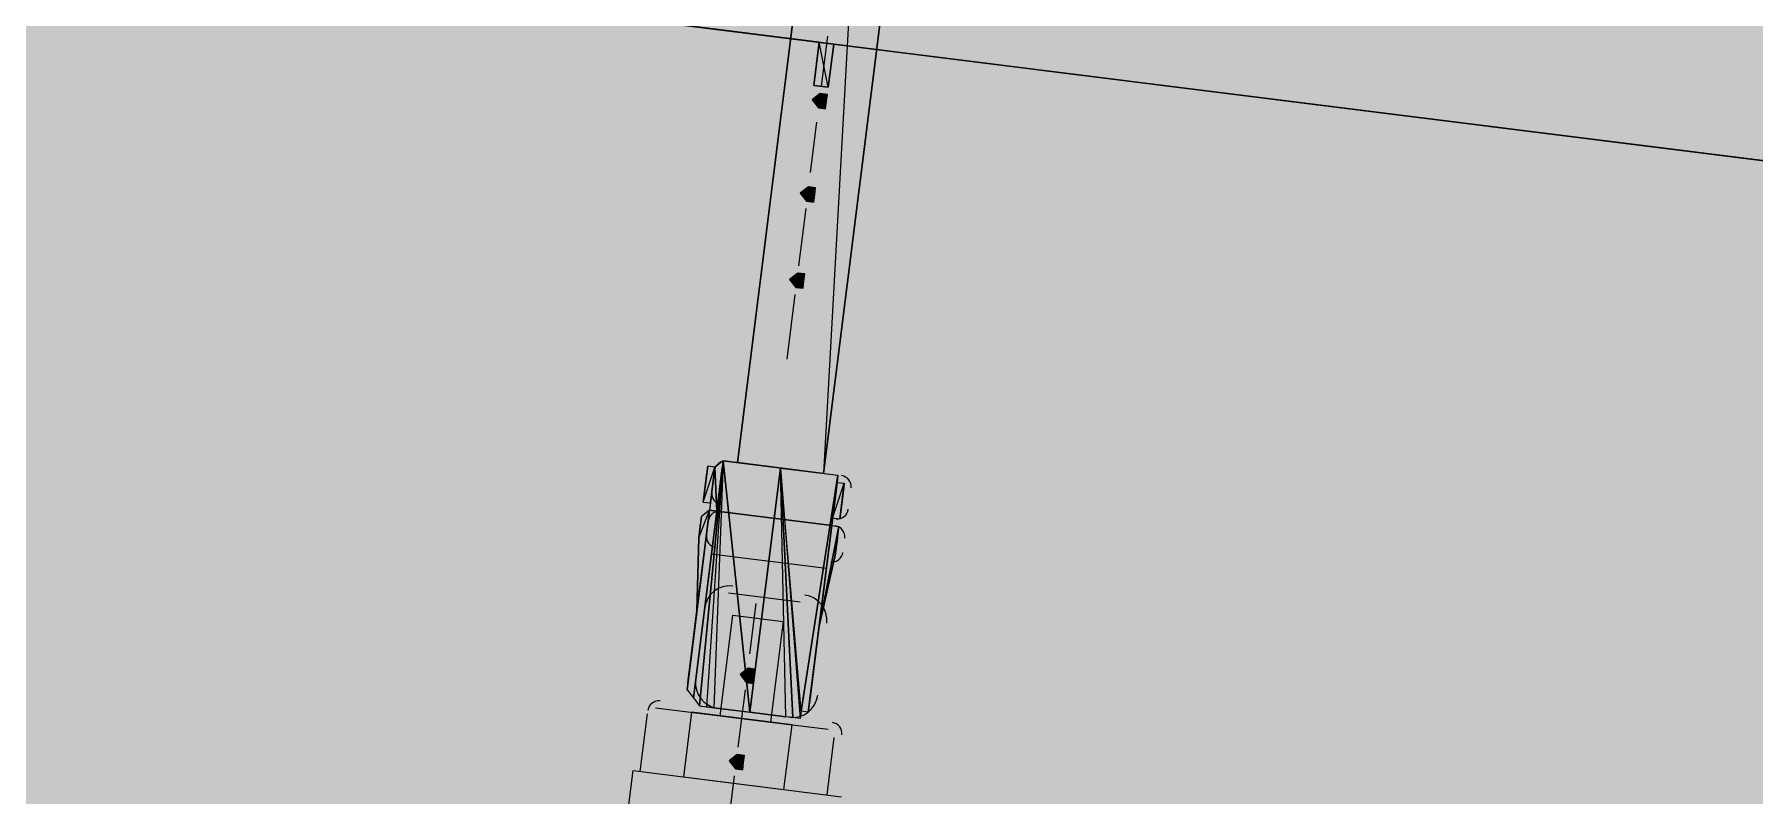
# Model space of a CAD drawing. Header units: metres. Extents: x -4 to 509425, y 7549 to 4732445.
# Drawn here: x 475985.6 to 475987.612, y 4719780.742 to 4719781.632 of the extents above; entities that cross this region are included whole.
import ezdxf

# ---------------------------------------------------------------- set-up
doc = ezdxf.new("R2010")
doc.units = ezdxf.units.M
doc.header["$LTSCALE"] = 0.01
doc.header["$MEASUREMENT"] = 0
doc.layers.get('0').update_dxf_attribs({"lineweight": 0})
doc.layers.add('_SUBESTACIÓN', color=1, linetype='Continuous')
doc.layers.add('SUBESTACION LA VID', color=253, linetype='Continuous')

# ---------------------------------------------------------------- blocks, each defined once
blk = doc.blocks.new('A$Cfff6051d')
at = {"layer": 'SUBESTACION LA VID', "transparency": 33554687}
h = blk.add_hatch(color=256, dxfattribs=at)
h.dxf.hatch_style = 2
h.paths.add_polyline_path([(475986.5262, 4719781.5534), (475986.5273, 4719781.5618), (475986.5189, 4719781.5628), (475986.5094, 4719781.5555), (475986.5168, 4719781.546), (475986.5252, 4719781.545)])
h = blk.add_hatch(color=256, dxfattribs=at)
h.dxf.hatch_style = 2
h.paths.add_polyline_path([(475986.5126, 4719781.4442), (475986.5136, 4719781.4526), (475986.5052, 4719781.4536), (475986.4957, 4719781.4463), (475986.5031, 4719781.4368), (475986.5115, 4719781.4358)])
h = blk.add_hatch(color=256, dxfattribs=at)
h.dxf.hatch_style = 2
h.paths.add_polyline_path([(475986.4999, 4719781.3434), (475986.501, 4719781.3518), (475986.4926, 4719781.3528), (475986.4831, 4719781.3455), (475986.4905, 4719781.336), (475986.4989, 4719781.335)])
h = blk.add_hatch(color=256, dxfattribs=at)
h.dxf.hatch_style = 2
h.paths.add_polyline_path([(475986.442, 4719780.8813), (475986.443, 4719780.8897), (475986.4346, 4719780.8908), (475986.4252, 4719780.8834), (475986.4325, 4719780.874), (475986.4409, 4719780.8729)])
h = blk.add_hatch(color=256, dxfattribs=at)
h.dxf.hatch_style = 2
h.paths.add_polyline_path([(475986.4294, 4719780.7805), (475986.4304, 4719780.7889), (475986.422, 4719780.79), (475986.4126, 4719780.7826), (475986.4199, 4719780.7732), (475986.4283, 4719780.7721)])
at = {"layer": 'SUBESTACION LA VID', "lineweight": 15}
for p, q in [((475986.6033, 4719782.5761), (475986.4221, 4719781.1313)), ((475986.7041, 4719782.5635), (475986.5229, 4719781.1186)), ((475993.0365, 4719780.8054), (475980.0244, 4719782.4368)), ((475986.5273, 4719781.63), (475986.5199, 4719781.5712)), ((475986.5147, 4719781.5292), (475986.5073, 4719781.4704)), ((475986.502, 4719781.4284), (475986.4936, 4719781.3612)), ((475986.4894, 4719781.3276), (475986.4799, 4719781.252)), ((475986.3833, 4719781.0935), (475986.3864, 4719781.1187)), ((475986.4053, 4719781.1334), (475986.5397, 4719781.1165)), ((475986.546, 4719781.0987), (475986.5429, 4719781.0735)), ((475986.3769, 4719781.0431), (475986.379, 4719781.0599)), ((475986.398, 4719781.0746), (475986.5324, 4719781.0577)), ((475986.5324, 4719781.0577), (475986.398, 4719781.0746)), ((475986.3748, 4719780.958), (475986.3769, 4719781.0431)), ((475986.5387, 4719781.0399), (475986.5365, 4719781.0231)), ((475986.526, 4719781.0073), (475986.3916, 4719781.0242)), ((475986.5176, 4719780.9401), (475986.5365, 4719781.0231)), ((475986.4116, 4719780.979), (475986.4956, 4719780.9685)), ((475986.3643, 4719780.874), (475986.3748, 4719780.958)), ((475986.4367, 4719780.9076), (475986.4441, 4719780.9664)), ((475986.5176, 4719780.9401), (475986.5071, 4719780.8561)), ((475986.4231, 4719780.7984), (475986.4315, 4719780.8656)), ((475986.3086, 4719780.7701), (475986.317, 4719780.8373)), ((475986.3265, 4719780.8446), (475986.4021, 4719780.8351)), ((475986.4787, 4719780.8341), (475986.3947, 4719780.8446)), ((475986.4021, 4719780.8351), (475986.4609, 4719780.8278)), ((475986.4609, 4719780.8278), (475986.5281, 4719780.8194)), ((475986.527, 4719780.7427), (475986.5354, 4719780.8099)), ((475986.2928, 4719780.7123), (475986.3002, 4719780.7711)), ((475986.3002, 4719780.7711), (475986.5438, 4719780.7406)), ((475986.4104, 4719780.6976), (475986.4188, 4719780.7648))]:
    blk.add_line(p, q, dxfattribs=at)
at = {"layer": 'SUBESTACION LA VID', "lineweight": 0}
for p, q in [((475986.3822, 4719781.0851), (475986.3864, 4719781.1187)), ((475986.3833, 4719781.0935), (475986.3864, 4719781.1187)), ((475986.398, 4719781.0746), (475986.4043, 4719781.125)), ((475986.4966, 4719780.8404), (475986.5397, 4719781.1165)), ((475986.5334, 4719781.0661), (475986.5471, 4719781.1071)), ((475986.5418, 4719781.0651), (475986.546, 4719781.0987)), ((475986.3769, 4719781.0431), (475986.3896, 4719781.0756)), ((475986.3769, 4719781.0431), (475986.3896, 4719781.0756)), ((475986.3769, 4719781.0431), (475986.3801, 4719781.0683)), ((475986.3769, 4719781.0431), (475986.3801, 4719781.0683)), ((475986.3769, 4719781.0431), (475986.3801, 4719781.0683)), ((475986.5176, 4719780.9401), (475986.5324, 4719781.0577)), ((475986.5176, 4719780.9401), (475986.5408, 4719781.0567)), ((475986.5176, 4719780.9401), (475986.5408, 4719781.0567)), ((475986.5176, 4719780.9401), (475986.5397, 4719781.0483)), ((475986.5176, 4719780.9401), (475986.5397, 4719781.0483))]:
    blk.add_line(p, q, dxfattribs=at)
at = {"layer": 'SUBESTACION LA VID', "lineweight": 15}
for points in [[(475992.8853, 4719780.8244), (475990.508, 4719781.1224), (475990.5017, 4719781.072), (475990.4765, 4719781.0752), (475990.4828, 4719781.1256), (475986.5347, 4719781.6206), (475986.5283, 4719781.5702), (475986.5115, 4719781.5723), (475986.5179, 4719781.6227), (475982.5697, 4719782.1177), (475982.5634, 4719782.0672), (475982.5382, 4719782.0704), (475982.5445, 4719782.1208), (475980.1672, 4719782.4189)], [(475986.6033, 4719782.5761), (475986.7041, 4719782.5635), (475986.5229, 4719781.1186), (475986.4221, 4719781.1313), (475986.6033, 4719782.5761)], [(475986.5179, 4719781.6227), (475986.5115, 4719781.5723), (475986.5283, 4719781.5702), (475986.5347, 4719781.6206)], [(475986.3643, 4719780.874), (475986.3632, 4719780.8656), (475986.3706, 4719780.8562), (475986.3779, 4719780.8467), (475986.3863, 4719780.8457), (475986.3947, 4719780.8446), (475986.4367, 4719780.8393), (475986.4725, 4719781.1249), (475986.4053, 4719781.1334), (475986.3959, 4719781.126), (475986.3875, 4719781.1271), (475986.3864, 4719781.1187), (475986.3833, 4719781.0935), (475986.3822, 4719781.0851), (475986.3906, 4719781.084), (475986.3896, 4719781.0756), (475986.398, 4719781.0746), (475986.3896, 4719781.0756), (475986.3801, 4719781.0683), (475986.379, 4719781.0599), (475986.3769, 4719781.0431), (475986.3748, 4719780.958), (475986.3643, 4719780.874)], [(475986.5071, 4719780.8561), (475986.506, 4719780.8477), (475986.505, 4719780.8393), (475986.4966, 4719780.8404), (475986.4955, 4719780.832), (475986.4871, 4719780.833), (475986.4787, 4719780.8341), (475986.4367, 4719780.8393), (475986.4725, 4719781.1249), (475986.5397, 4719781.1165), (475986.5387, 4719781.1081), (475986.5471, 4719781.1071), (475986.546, 4719781.0987), (475986.5429, 4719781.0735), (475986.5418, 4719781.0651), (475986.5334, 4719781.0661), (475986.5324, 4719781.0577), (475986.5408, 4719781.0567), (475986.5397, 4719781.0483), (475986.5387, 4719781.0399), (475986.5365, 4719781.0231), (475986.5176, 4719780.9401), (475986.5071, 4719780.8561)], [(475986.4021, 4719780.8351), (475986.4168, 4719780.9528), (475986.4756, 4719780.9454), (475986.4609, 4719780.8278)], [(475986.3685, 4719780.8394), (475986.359, 4719780.7638), (475986.4766, 4719780.749), (475986.4861, 4719780.8246), (475986.3685, 4719780.8394)]]:
    blk.add_lwpolyline(points, dxfattribs=at)
at = {"layer": 'SUBESTACION LA VID', "lineweight": 0}
for points in [[(475980.1672, 4719782.4189), (475990.508, 4719781.1224), (475982.5445, 4719782.1208)], [(475990.508, 4719781.1224), (475986.5347, 4719781.6206), (475982.5445, 4719782.1208), (475986.5179, 4719781.6227)], [(475986.3959, 4719781.126), (475986.3896, 4719781.0756), (475986.3632, 4719780.8656), (475986.3748, 4719780.958)], [(475986.3959, 4719781.126), (475986.3896, 4719781.0756), (475986.3632, 4719780.8656)], [(475986.4053, 4719781.1334), (475986.3706, 4719780.8562), (475986.398, 4719781.0746)], [(475986.3959, 4719781.126), (475986.398, 4719781.0746), (475986.3706, 4719780.8562), (475986.398, 4719781.0746), (475986.3959, 4719781.126)], [(475986.3779, 4719780.8467), (475986.4053, 4719781.1334), (475986.3779, 4719780.8467)], [(475986.3822, 4719781.0851), (475986.3875, 4719781.1271), (475986.3822, 4719781.0851)], [(475986.3822, 4719781.0851), (475986.3959, 4719781.126), (475986.3906, 4719781.084)], [(475986.3833, 4719781.0935), (475986.3864, 4719781.1187), (475986.3833, 4719781.0935)], [(475986.3833, 4719781.0935), (475986.3864, 4719781.1187), (475986.3833, 4719781.0935)], [(475986.3906, 4719781.084), (475986.3959, 4719781.126), (475986.3906, 4719781.084)], [(475986.3906, 4719781.084), (475986.3959, 4719781.126), (475986.3906, 4719781.084), (475986.3959, 4719781.126)], [(475986.4871, 4719780.833), (475986.4725, 4719781.1249), (475986.4955, 4719780.832)], [(475986.505, 4719780.8393), (475986.5324, 4719781.0577), (475986.5397, 4719781.1165)], [(475986.505, 4719780.8393), (475986.5324, 4719781.0577), (475986.5387, 4719781.1081)], [(475986.505, 4719780.8393), (475986.5324, 4719781.0577), (475986.5387, 4719781.1081)], [(475986.5324, 4719781.0577), (475986.5387, 4719781.1081), (475986.5324, 4719781.0577)], [(475986.5418, 4719781.0651), (475986.5471, 4719781.1071), (475986.5418, 4719781.0651)], [(475986.5418, 4719781.0651), (475986.5471, 4719781.1071), (475986.5418, 4719781.0651)], [(475986.5418, 4719781.0651), (475986.5471, 4719781.1071), (475986.5418, 4719781.0651)], [(475986.5418, 4719781.0651), (475986.5471, 4719781.1071), (475986.5418, 4719781.0651), (475986.546, 4719781.0987)], [(475986.5429, 4719781.0735), (475986.546, 4719781.0987), (475986.5429, 4719781.0735)], [(475986.5429, 4719781.0735), (475986.546, 4719781.0987), (475986.5429, 4719781.0735)], [(475986.3748, 4719780.958), (475986.3896, 4719781.0756), (475986.3748, 4719780.958)], [(475986.3769, 4719781.0431), (475986.3801, 4719781.0683), (475986.3769, 4719781.0431)], [(475986.3769, 4719781.0431), (475986.3801, 4719781.0683), (475986.3769, 4719781.0431)], [(475986.506, 4719780.8477), (475986.5324, 4719781.0577), (475986.506, 4719780.8477), (475986.5176, 4719780.9401)], [(475986.5176, 4719780.9401), (475986.5397, 4719781.0483), (475986.5365, 4719781.0231)], [(475986.5365, 4719781.0231), (475986.5397, 4719781.0483), (475986.5365, 4719781.0231)], [(475986.5397, 4719781.0483), (475986.5365, 4719781.0231), (475986.5387, 4719781.0399)]]:
    blk.add_lwpolyline(points, dxfattribs=at)
at = {"layer": 'SUBESTACION LA VID'}
for points in [[(475986.5262, 4719781.5534), (475986.5273, 4719781.5618), (475986.5189, 4719781.5628), (475986.5094, 4719781.5555), (475986.5168, 4719781.546), (475986.5252, 4719781.545)], [(475986.5126, 4719781.4442), (475986.5136, 4719781.4526), (475986.5052, 4719781.4536), (475986.4957, 4719781.4463), (475986.5031, 4719781.4368), (475986.5115, 4719781.4358)], [(475986.4999, 4719781.3434), (475986.501, 4719781.3518), (475986.4926, 4719781.3528), (475986.4831, 4719781.3455), (475986.4905, 4719781.336), (475986.4989, 4719781.335)], [(475986.4725, 4719781.1249), (475986.4053, 4719781.1334), (475986.4367, 4719780.8393)], [(475986.5397, 4719781.1165), (475986.4966, 4719780.8404), (475986.4725, 4719781.1249)], [(475986.442, 4719780.8813), (475986.443, 4719780.8897), (475986.4346, 4719780.8908), (475986.4252, 4719780.8834), (475986.4325, 4719780.874), (475986.4409, 4719780.8729)], [(475986.4294, 4719780.7805), (475986.4304, 4719780.7889), (475986.422, 4719780.79), (475986.4126, 4719780.7826), (475986.4199, 4719780.7732), (475986.4283, 4719780.7721)]]:
    blk.add_lwpolyline(points, close=True, dxfattribs=at)
at = {"layer": 'SUBESTACION LA VID', "lineweight": 0}
for points in [[(475986.5262, 4719781.5534), (475986.5273, 4719781.5618), (475986.5189, 4719781.5628), (475986.5094, 4719781.5555), (475986.5168, 4719781.546), (475986.5252, 4719781.545)], [(475986.5126, 4719781.4442), (475986.5136, 4719781.4526), (475986.5052, 4719781.4536), (475986.4957, 4719781.4463), (475986.5031, 4719781.4368), (475986.5115, 4719781.4358)], [(475986.4999, 4719781.3434), (475986.501, 4719781.3518), (475986.4926, 4719781.3528), (475986.4831, 4719781.3455), (475986.4905, 4719781.336), (475986.4989, 4719781.335)], [(475986.4725, 4719781.1249), (475986.4053, 4719781.1334), (475986.4367, 4719780.8393)], [(475986.5397, 4719781.1165), (475986.4966, 4719780.8404), (475986.4725, 4719781.1249)], [(475986.442, 4719780.8813), (475986.443, 4719780.8897), (475986.4346, 4719780.8908), (475986.4252, 4719780.8834), (475986.4325, 4719780.874), (475986.4409, 4719780.8729)], [(475986.4294, 4719780.7805), (475986.4304, 4719780.7889), (475986.422, 4719780.79), (475986.4126, 4719780.7826), (475986.4199, 4719780.7732), (475986.4283, 4719780.7721)]]:
    blk.add_lwpolyline(points, close=True, dxfattribs=at)
at = {"layer": 'SUBESTACION LA VID'}
for points in [[(475986.4221, 4719781.1313), (475986.4221, 4719781.1313), (475986.5229, 4719781.1186), (475986.5229, 4719781.1186), (475986.5229, 4719781.1186), (475986.6033, 4719782.5761), (475986.6033, 4719782.5761), (475986.6033, 4719782.5761), (475986.4221, 4719781.1313), (475986.4221, 4719781.1313)], [(475986.5229, 4719781.1186), (475986.5229, 4719781.1186), (475986.6033, 4719782.5761), (475986.6033, 4719782.5761), (475986.6033, 4719782.5761), (475986.7041, 4719782.5635), (475986.7041, 4719782.5635), (475986.7041, 4719782.5635), (475986.5229, 4719781.1186), (475986.5229, 4719781.1186)], [(475986.5179, 4719781.6227), (475986.5179, 4719781.6227), (475986.5283, 4719781.5702), (475986.5283, 4719781.5702), (475986.5283, 4719781.5702), (475986.5115, 4719781.5723), (475986.5115, 4719781.5723), (475986.5115, 4719781.5723), (475986.5179, 4719781.6227), (475986.5179, 4719781.6227)], [(475986.5347, 4719781.6206), (475986.5347, 4719781.6206), (475986.5179, 4719781.6227), (475986.5179, 4719781.6227), (475986.5179, 4719781.6227), (475986.5283, 4719781.5702), (475986.5283, 4719781.5702), (475986.5283, 4719781.5702), (475986.5347, 4719781.6206), (475986.5347, 4719781.6206)], [(475986.3947, 4719780.8446), (475986.3947, 4719780.8446), (475986.4053, 4719781.1334), (475986.4053, 4719781.1334), (475986.4053, 4719781.1334), (475986.3863, 4719780.8457), (475986.3863, 4719780.8457), (475986.3863, 4719780.8457), (475986.3947, 4719780.8446), (475986.3947, 4719780.8446)], [(475986.4367, 4719780.8393), (475986.4367, 4719780.8393), (475986.3947, 4719780.8446), (475986.3947, 4719780.8446), (475986.3947, 4719780.8446), (475986.4053, 4719781.1334), (475986.4053, 4719781.1334), (475986.4053, 4719781.1334), (475986.4367, 4719780.8393), (475986.4367, 4719780.8393)], [(475986.4367, 4719780.8393), (475986.4367, 4719780.8393), (475986.4725, 4719781.1249), (475986.4725, 4719781.1249), (475986.4725, 4719781.1249), (475986.4787, 4719780.8341), (475986.4787, 4719780.8341), (475986.4787, 4719780.8341), (475986.4367, 4719780.8393), (475986.4367, 4719780.8393)], [(475986.4725, 4719781.1249), (475986.4725, 4719781.1249), (475986.4787, 4719780.8341), (475986.4787, 4719780.8341), (475986.4787, 4719780.8341), (475986.4871, 4719780.833), (475986.4871, 4719780.833), (475986.4871, 4719780.833), (475986.4725, 4719781.1249), (475986.4725, 4719781.1249)]]:
    blk.add_open_spline(points, degree=3, knots=[0, 0, 0, 0, 1, 1, 1, 2, 2, 2, 3, 3, 3, 3], dxfattribs=at)
at = {"layer": 'SUBESTACION LA VID', "lineweight": 0}
for points in [[(475986.4221, 4719781.1313), (475986.4221, 4719781.1313), (475986.5229, 4719781.1186), (475986.5229, 4719781.1186), (475986.5229, 4719781.1186), (475986.6033, 4719782.5761), (475986.6033, 4719782.5761), (475986.6033, 4719782.5761), (475986.4221, 4719781.1313), (475986.4221, 4719781.1313)], [(475986.5229, 4719781.1186), (475986.5229, 4719781.1186), (475986.6033, 4719782.5761), (475986.6033, 4719782.5761), (475986.6033, 4719782.5761), (475986.7041, 4719782.5635), (475986.7041, 4719782.5635), (475986.7041, 4719782.5635), (475986.5229, 4719781.1186), (475986.5229, 4719781.1186)], [(475986.5179, 4719781.6227), (475986.5179, 4719781.6227), (475986.5283, 4719781.5702), (475986.5283, 4719781.5702), (475986.5283, 4719781.5702), (475986.5115, 4719781.5723), (475986.5115, 4719781.5723), (475986.5115, 4719781.5723), (475986.5179, 4719781.6227), (475986.5179, 4719781.6227)], [(475986.5347, 4719781.6206), (475986.5347, 4719781.6206), (475986.5179, 4719781.6227), (475986.5179, 4719781.6227), (475986.5179, 4719781.6227), (475986.5283, 4719781.5702), (475986.5283, 4719781.5702), (475986.5283, 4719781.5702), (475986.5347, 4719781.6206), (475986.5347, 4719781.6206)], [(475986.3947, 4719780.8446), (475986.3947, 4719780.8446), (475986.4053, 4719781.1334), (475986.4053, 4719781.1334), (475986.4053, 4719781.1334), (475986.3863, 4719780.8457), (475986.3863, 4719780.8457), (475986.3863, 4719780.8457), (475986.3947, 4719780.8446), (475986.3947, 4719780.8446)], [(475986.4367, 4719780.8393), (475986.4367, 4719780.8393), (475986.3947, 4719780.8446), (475986.3947, 4719780.8446), (475986.3947, 4719780.8446), (475986.4053, 4719781.1334), (475986.4053, 4719781.1334), (475986.4053, 4719781.1334), (475986.4367, 4719780.8393), (475986.4367, 4719780.8393)], [(475986.4367, 4719780.8393), (475986.4367, 4719780.8393), (475986.4725, 4719781.1249), (475986.4725, 4719781.1249), (475986.4725, 4719781.1249), (475986.4787, 4719780.8341), (475986.4787, 4719780.8341), (475986.4787, 4719780.8341), (475986.4367, 4719780.8393), (475986.4367, 4719780.8393)], [(475986.4725, 4719781.1249), (475986.4725, 4719781.1249), (475986.4787, 4719780.8341), (475986.4787, 4719780.8341), (475986.4787, 4719780.8341), (475986.4871, 4719780.833), (475986.4871, 4719780.833), (475986.4871, 4719780.833), (475986.4725, 4719781.1249), (475986.4725, 4719781.1249)]]:
    blk.add_open_spline(points, degree=3, knots=[0, 0, 0, 0, 1, 1, 1, 2, 2, 2, 3, 3, 3, 3], dxfattribs=at)
at = {"layer": 'SUBESTACION LA VID', "lineweight": 15}
for points in [[(475986.4095, 4719781.1328), (475986.4026, 4719781.1337), (475986.3962, 4719781.1288), (475986.3953, 4719781.1218)], [(475986.555, 4719781.1018), (475986.5558, 4719781.1088), (475986.5509, 4719781.1151), (475986.5439, 4719781.116)], [(475986.3922, 4719781.0966), (475986.3913, 4719781.0897), (475986.3962, 4719781.0833), (475986.4032, 4719781.0824)], [(475986.4022, 4719781.074), (475986.3952, 4719781.0749), (475986.3888, 4719781.07), (475986.388, 4719781.063)], [(475986.5376, 4719781.0656), (475986.5446, 4719781.0647), (475986.5509, 4719781.0697), (475986.5518, 4719781.0766)], [(475986.5476, 4719781.043), (475986.5485, 4719781.05), (475986.5435, 4719781.0563), (475986.5366, 4719781.0572)], [(475986.3859, 4719781.0462), (475986.385, 4719781.0393), (475986.3899, 4719781.0329), (475986.3969, 4719781.032)], [(475986.5313, 4719781.0152), (475986.5383, 4719781.0143), (475986.5446, 4719781.0192), (475986.5455, 4719781.0262)], [(475986.4168, 4719780.9869), (475986.4006, 4719780.9889), (475986.3858, 4719780.9774), (475986.3837, 4719780.9612)], [(475986.5265, 4719780.9433), (475986.5286, 4719780.9595), (475986.5171, 4719780.9743), (475986.5008, 4719780.9764)], [(475986.3732, 4719780.8772), (475986.3712, 4719780.8609), (475986.3827, 4719780.8461), (475986.3989, 4719780.8441)], [(475986.4829, 4719780.8335), (475986.4992, 4719780.8315), (475986.514, 4719780.843), (475986.516, 4719780.8593)], [(475986.3317, 4719780.8525), (475986.3248, 4719780.8534), (475986.3184, 4719780.8484), (475986.3175, 4719780.8415)], [(475986.5443, 4719780.813), (475986.5452, 4719780.82), (475986.5403, 4719780.8264), (475986.5333, 4719780.8272)]]:
    blk.add_open_spline(points, degree=3, dxfattribs=at)

msp = doc.modelspace()

# ---------------------------------------------------------------- hatches: boundary and pattern name
at = {"layer": '_SUBESTACIÓN', "transparency": 33554559}
h = msp.add_hatch(color=1, dxfattribs=at)
h.dxf.hatch_style = 1
h.paths.add_polyline_path([(475968.6399, 4719805.825), (476089.9386, 4719790.615), (476078.1686, 4719696.74), (475956.8686, 4719711.9502)])

# ---------------------------------------------------------------- block references
at = {"linetype": 'Continuous'}
msp.add_blockref('A$Cfff6051d', (0, 0), dxfattribs=at)

doc.saveas('drawing.dxf')
